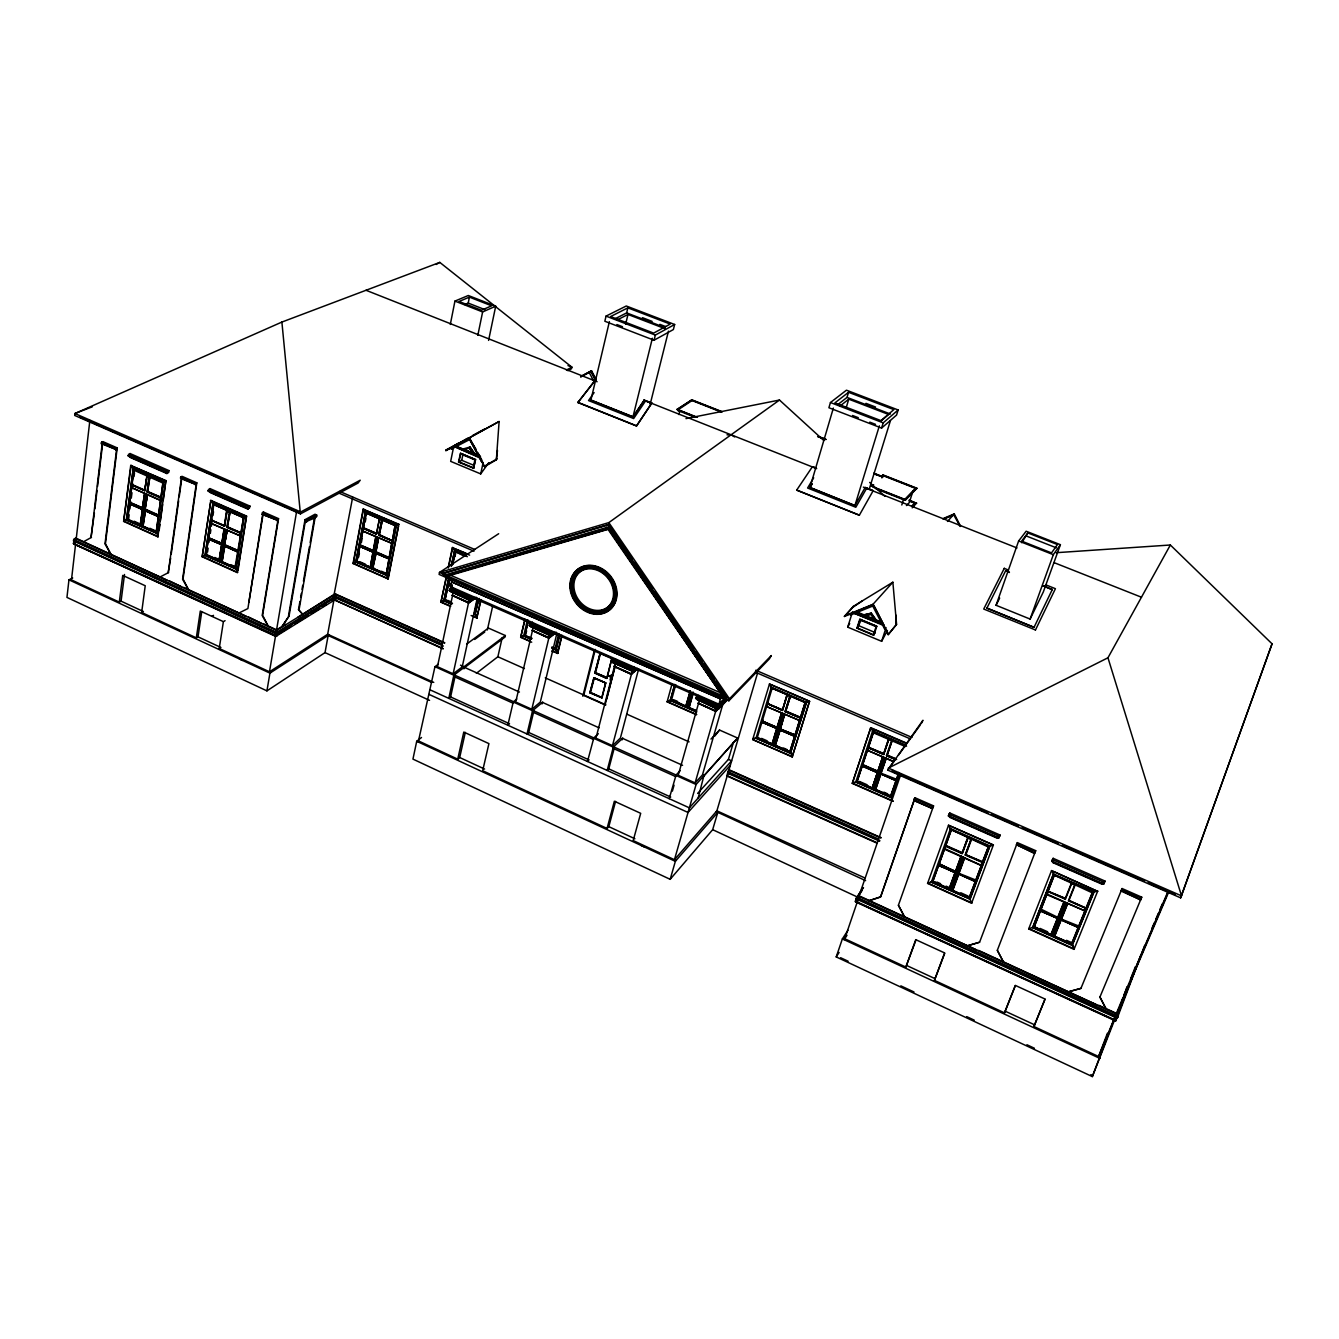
<?xml version="1.0" encoding="UTF-8"?>
<svg xmlns="http://www.w3.org/2000/svg" width="1339" height="1339" viewBox="0 0 1339 1339"><rect width="100%" height="100%" fill="white"/><g stroke="black" fill="none" stroke-linecap="round" stroke-linejoin="round"><path stroke-width="1.5" d="M1117.948 1016.284L1117.412 1014.259L858.45 895.975L856.625 897.097L1117.948 1016.284M858.332 898.151L857.228 902.118M475.931 449.067L469.32 438.422L484.534 466.692L496.367 459.796L497.489 450.54M496.367 459.796L499.112 421.5L445.803 450.59L470.006 438.037M998.71 838.047L1000.082 835.051L949.803 812.991L948.933 814.397L948.38 815.953L998.727 838.03L1000.082 835.051M796.688 490.107L859.353 515.197L796.688 490.107L812.388 466.742L815.685 467.897M812.087 483.764L809.928 487.597L854.901 505.556L865.195 487.48L873.246 490.677M1092.406 892.895L1054.278 875.187L1034.009 927.341L1054.278 875.187L1051.533 870.601L1097.595 891.356L1074.045 949.351L1028.687 928.931L1051.533 870.601M728.031 771.816L727.562 773.155L879.589 841.16M1048.102 891.439L1065.325 898.402L1047.968 891.171M1046.83 894.67L1085.109 910.989L1046.88 894.017M1040.386 911.089L1057.509 918.035L1050.847 934.689L1034.076 926.672L1028.687 928.931M1040.955 909.131L1057.977 917.433M946.121 844.608L932.764 881.598L931.358 882.116L970.156 899.105L989.939 845.88L950.506 828.506L931.358 882.116L970.156 899.105M866.684 488.233L855.805 507.263L807.601 488.015L813.677 477.789M72.708 577.979L68.959 579.837L66.95 597.412L266.93 690.874L325.026 652.612L328.155 635.506L431.811 682.539M610.668 676.915L611.722 676.463L611.002 677.3L608.492 675.877L610.869 676.714M89.864 420.429L76.273 538.328C74.482 539.885 74.649 543.985 75.57 544.32L71.469 579.921L119.305 602.115L121.079 601.178L143.39 611.521L141.649 612.475L145.231 585.746L122.719 575.402L119.305 602.115M102.417 441.803L91.035 537.558L94.4 512.904M94.885 508.82L97.061 490.492M97.546 486.425L102.4 445.686M116.56 449.686L101.379 443.745L101.262 442.707L102.885 441.619L117.213 447.896L105.446 543.701L111.07 554.647L104.994 543.919L116.56 449.686L104.024 444.18M130.101 453.553L129.9 455.126L128.008 455.712L130.101 453.553L169.015 470.625L166.856 473.537L168.798 472.198M157.55 533.257L157.868 536.822L123.64 521.407L130.72 465.487L165.902 480.601L163.191 500.602M126.268 519.967L133.281 468.332L163.827 481.789L156.864 533.307L126.268 519.967L156.864 533.307M126.736 519.766L133.281 468.332M129.163 514.846L128.661 518.779L127.272 519.582L134.101 469.504L131.172 465.286L123.64 521.407M129.515 503.598L129.615 502.728M141.365 525.725L156.295 532.035L158.303 536.604L124.092 521.206L127.757 519.197L129.766 503.497L142.62 509.238L140.562 524.955L142.62 509.238M129.916 502.259L142.788 508L129.465 502.46L131.791 487.664L160.563 500.435L131.674 487.681L131.975 485.203L144.913 490.928L146.888 475.881L149.181 476.902L147.206 491.949L148.964 477.002M131.691 484.919L134.101 469.504L133.415 469.989L162.337 482.743L163.827 481.789M129.916 508.954L130.419 505.037M131.289 498.192L131.992 492.719M134.034 476.617L134.519 472.868M121.079 601.178L124.494 574.498M727.562 773.155L727.261 775.666M142.336 508.217L144.696 493.405M133.08 484.132L131.724 484.751L144.662 490.476L147.072 475.228L146.386 475.713M143.022 506.175L143.976 498.878M144.662 490.476L146.587 478.994M144.88 509.657L147.575 494.677L144.88 509.657L157.835 516.251L144.763 510.527L142.704 526.26L141.616 525.775L145.683 494.242M145.499 510.527L142.972 526.461L145.499 510.527L156.579 515.465M147.123 494.878L145.215 509.489L158.153 515.264L157.985 516.503L145.047 510.728M147.541 491.764L149.968 476.5L147.541 491.764L160.981 497.321L147.993 491.547M160.111 500.652L160.546 497.522M157.868 536.822L165.902 480.601L162.17 482.676L163.023 482.258L156.06 533.374L163.023 482.258L132.762 468.884L134.101 469.504M159.123 530.612L159.944 524.603M160.479 520.603L162.655 504.602M181.635 476.55L168.229 572.707L170.656 558.162M171.225 554.078L178.656 500.886M179.225 496.802L181.501 480.433M196.147 484.601L180.598 478.508L180.514 477.471L182.071 476.349L196.816 482.81L183.025 579.017L188.715 590.081L182.589 579.251L196.147 484.601L185.1 479.764M1053.508 873.898L1032.637 927.676L1072.137 945.451L1094.147 891.807L1053.508 873.898L1032.637 927.676L1034.444 925.885M1054.278 875.187L1054.144 876.024L1053.391 874.752L1094.147 891.807M210.005 488.601L209.771 490.191L207.98 490.827L210.005 488.601L249.975 506.125L247.732 509.054L249.724 507.715M236.919 568.958L237.304 572.59L202.172 556.773L210.876 500.401L246.543 516.101L238.041 570.347M204.9 555.334L212.985 503.464L244.351 517.272L236.25 569.025L204.9 555.334L236.25 569.025M205.336 555.116L212.985 503.464M208.499 538.897L208.633 538.027L221.839 543.919L223.948 529.323L225.203 529.759L220.299 561.158L219.194 560.656L221.722 544.789L208.382 538.964L221.939 544.672L208.298 538.998M210.792 523.013L211.378 520.419L224.651 526.311L226.944 511.197L229.304 512.234L226.793 527.466L240.351 533.273L239.966 535.767M214.658 504.217L213.336 505.037L205.938 554.965L213.805 504.652L210.876 500.401L202.172 556.773M207.545 552.12L208.131 548.187M209.001 542.278L209.587 538.328M210.323 533.424L210.859 529.775M211.411 526.11L211.947 522.444L210.658 523.097L240.635 536.002L210.625 523.281M212.985 515.532L213.537 511.766M141.649 612.475L196.314 637.849L200.298 611.036L223.395 621.647L225.069 620.66M610.902 678.672L611.002 678.89M196.314 637.849L198.005 636.845L201.687 612.141M221.504 544.906L219.111 560.69L220.383 560.003L214.759 557.476M221.705 543.651L224.349 528.771L222.123 543.433L208.482 537.759L222.123 543.433M212.416 519.314L211.127 519.967L224.4 525.859L226.458 511.029M218.943 560.623L221.638 546.647M224.4 525.859L226.843 512.419M225.404 529.641L220.584 561.342L235.681 567.719L237.723 572.356L202.591 556.539L207.26 554.095M224.182 546.027L221.772 561.811L224.182 546.027L237.455 551.953M224.316 545.14L227.312 530.077L224.316 545.14L238.342 550.68L225.069 544.755M224.433 545.073L226.676 530.411L225.555 529.909M224.45 546.212L222.04 562.012L224.885 545.994L238.158 551.919L224.885 545.994M226.877 530.294L224.634 544.973L237.924 550.898L237.723 552.153M227.362 527.164L230.09 511.833L227.362 527.164L241.12 532.855L227.781 526.947M270.947 672.479L219.228 648.478L223.395 621.647M240.217 536.219L240.702 533.089M237.304 572.59L246.543 516.101L242.66 518.16L244.351 517.272M263.013 512.251L247.899 608.559L239.363 612.81M248.887 602.399L263.432 512.017L278.545 518.645L262.611 615.271L268.352 626.451M268.319 626.468L262.193 615.505L277.876 520.469L261.992 514.243L263.432 512.017M958.891 873.965L975.545 881.413L958.891 873.965L952.732 890.569L969.503 897.649L971.595 903.222L927.576 883.405L948.514 825.242L993.371 844.993L948.514 825.242L951.175 830.398L932.697 881.782L933.25 880.393M276.236 631.824L269.474 671.793L327.67 634.268L333.997 599.638L333.06 600.207C338.466 598.884 331.403 596.709 335.42 600.274M276.587 629.799L296.756 510.577M266.93 690.874L269.926 673.132L329.076 634.904M281.893 322.063L74.917 413.533L74.699 415.458L300.421 513.908L281.893 322.063L439.795 262.394L571.87 367.137L571.519 368.727L567.82 370.702M944.413 849.194L981.102 865.479M945.585 845.963L951.276 829.778L988.232 846.968L993.371 844.993L971.595 903.222M288.538 615.706L305.007 519.683L315.083 514.209C321.912 517.172 307.2 519.984 306.413 521.992L305.292 521.507L289.073 615.957L282.194 626.351L289.073 615.957M298.497 609.613L302.664 614.316L298.497 609.613L299.919 601.496M300.622 597.428L301.325 593.378M302.028 589.311L302.731 585.26M303.451 581.193L309.443 546.697M310.146 542.63L314.732 516.251M299.049 609.864L315.368 516.034L316.473 516.519M938.522 865.563L955.192 872.325L949.284 888.929L950.673 889.565L962.523 857.228L961.101 856.609M939.091 863.638L955.527 871.806L961.168 855.956L955.443 871.404L938.873 864.006L955.443 871.404M74.817 538.964L75.754 538.094L167.174 580.272M339.805 491.463L339.47 493.338L473.989 551.199M333.06 600.207L334.181 597.177M441.585 644.628L333.746 596.407C336.357 591.905 334.231 598.399 335.503 599.521M352.676 497.204L333.913 595.537L441.786 643.758M74.633 539.784C73.578 540.153 76.942 542.747 73.779 544.036A2.293 1.908 -8.2 0 0 74.448 544.27L275.767 636.443L335.57 599.387L336.005 597.06L334.616 597.378L334.214 600.173M353.044 563.518L363.12 509.238L398.871 524.285L387.908 578.866L353.044 563.518L356.442 561.711M398.486 526.294L388.26 578.649L353.412 563.301L363.488 509.021L365.798 511.481M355.823 562.129L365.447 511.983L396.578 525.407L386.837 575.402L355.823 562.129L365.447 511.983M359.706 546.345L372.811 552.07L359.706 546.345L359.923 545.14L373.397 550.647L375.707 538.496M362.568 530.964L392.243 543.5L362.568 530.964L364.241 527.298M363.371 528.386L376.359 534.211L379.439 518.846L376.544 534.094L363.371 528.386L356.86 561.761L366.217 513.138L363.488 509.021M363.12 528.118L366.217 513.138L365.045 512.552L395.825 525.825L386.168 575.485L394.972 526.093L398.871 524.285M358.668 557.108L359.388 553.308M361.413 542.462L362.166 538.412M365.262 521.842L365.949 518.193M375.723 536.688L373.062 551.183L360.057 545.391M370.635 565.192L372.811 553.76M377.196 537.324L371.355 567.97L376.979 537.424L376.092 536.47M371.572 567.87L376.862 537.491M378.686 535.215L381.665 520.503L378.686 535.215L392.109 540.856L378.87 535.115M388.913 558.012L375.64 552.304L378.452 538.06L377.23 537.642M375.723 553.342L389.264 558.882L376.092 553.124L372.811 568.606L373.916 567.937M378.652 537.96L375.958 552.137L389.13 557.894L388.896 559.099M379.238 534.931L382.385 520.118L379.238 534.931L392.478 540.688L394.972 526.093L396.578 525.407M388.745 558.848L375.472 553.158L372.56 568.422L376.092 553.124M375.64 552.304L378.334 538.127M391.892 543.718L392.478 540.688M450.306 324.456L454.942 301.091L468.299 295.501L495.698 306.196L488.584 340.407M1051.818 861.362L1053.157 858.316L1104.976 881.045L1103.687 884.108L1051.835 861.345L1053.157 858.316M464.767 304.556L468.215 303.083L469.403 297.124L491.631 305.811L481.454 310.263L459.059 301.476L469.403 297.124M469.905 439.426L451.343 449.101L451.661 447.544M477.822 335.336L482.626 311.937L495.698 306.196M473.705 468.265L458.507 462.089L460.482 453.268L475.546 459.528L473.537 468.365L475.546 459.528M458.992 461.855L460.616 453.938L474.876 459.863L473.219 467.78L458.992 461.855L461.737 460.298L462.959 454.373M932.329 808.505L933.551 805.877L915.073 797.776L914.303 798.965L913.834 800.387L932.329 808.505L913.834 800.387M443.711 575.854L443.996 574.548M450.373 606.383L440.933 602.232L446.439 575.988M448.13 567.903L452.364 547.718L466.123 553.275M440.933 602.232L446.791 575.753M448.481 567.669L452.716 547.484L454.992 549.944M451.176 604.09L443.828 600.86L448.85 576.958M451.377 565.008L454.674 550.48L465.972 555.35M443.828 600.86L448.766 578.548M451.293 566.514L454.674 550.48M449.67 577.879L444.899 600.508L445.92 599.604M452.398 564.891L455.444 551.635L452.716 547.484M444.933 600.324L449.569 579.486M452.733 564.455L455.444 551.635L464.65 556.355M454.975 556.673L455.745 553.007M421.517 737.488L416.714 741.27L412.948 759.113L670.169 879.321L712.666 829.678L717.804 812.338L716.214 811.601M473.906 597.847L470.859 599.972L449.201 590.482L452.549 587.218M418.253 741.99L434.957 666.688L438.087 664.378M452.515 595.654L437.435 666.722L453.151 673.802L462.189 666.989L477.203 598.366M453.268 592.123L452.599 595.336L468.633 602.366L474.676 598.148M477.906 452.733L481.856 460.08L481.521 461.654L469.671 439.627M470.24 437.853L453.737 446.389L450.674 461.369L480.718 473.906L483.161 462.39M484.534 466.692L469.453 437.786L445.937 449.954M951.276 829.778L950.506 828.506M453.151 673.802L468.566 602.701L476.132 597.395M468.633 602.366L469.32 599.152M469.788 597.06L468.499 597.445M468.7 602.968L452.08 595.319L468.7 602.968L476.567 597.462M460.532 665.165L464.65 667.023L453.821 675.207L448.799 698.355L450.607 696.949L455.293 675.375L453.837 676.48L513.222 703.276L513.59 701.72L454.172 674.923L453.837 676.48M473.705 597.612L470.307 600.123L450.373 591.386L470.156 600.759L470.725 599.705L449.703 590.499L451.143 589.528M470.859 599.972L471.11 598.801L449.452 589.311M477.387 600.056L474.441 613.496L478.056 599.805M479.211 598.433L475.044 614.601L478.542 598.633M463.964 668.831L464.298 667.291L519.448 692.045M471.127 615.522L476.784 618.015L480.785 599.822M476.784 618.015L481.136 599.587M419.174 741.254L457.737 759.163L463.779 732.065L488.919 743.614L482.676 770.728L607.069 828.456L608.81 826.648L615.572 801.392M487.346 630L492.719 605.914M457.737 759.163L459.695 757.523L465.319 732.4M1004.283 568.372L1008.066 569.895M1009.422 572.205L1005.673 570.699L1009.338 572.506M476.366 673.316L497.874 656.763L502.158 637.866M466.658 644.109L488.434 628.075L505.355 635.54L505.021 637.046L463.696 668.278M531.7 642.201L520.67 637.347L524.888 619.103M520.67 637.347L524.754 620.878M531.198 639.306L523.666 635.992L527.382 619.99M528.336 620.258L524.771 635.64L528.202 621.731M525.708 634.686L526.612 630.836M529.541 624.376L551.752 634.1L551.467 635.289L529.256 625.547L532.453 622.15M516.804 699.058L513.239 702.004L507.816 725.219L509.54 723.746L450.607 696.949M552.907 632.778L551.601 633.816L530.043 624.392L532.319 622.585M606.048 316.104L604.843 321.243L654.051 340.223L673.383 329.545L674.655 324.49L626.284 305.995L606.048 316.104L655.323 335.085L674.655 324.49M533.273 627.154L515.716 702.021L531.817 709.268L540.32 702.088L556.907 633.23M533.759 625.062L532.571 625.497M577.879 402.537L595.018 380.544L577.879 402.537L636.494 426.003L651.842 403.039L644.31 400.06L632.945 416.981L590.884 400.194L609.379 321.661M531.817 709.268L549.726 634.368M614.568 319.033L626.652 312.891L627.857 307.853L670.236 324.071L653.65 333.11L610.584 316.54L627.857 307.853M549.04 638.201L532.018 630.384L549.04 638.201L556.421 632.376M551.601 633.816L551.45 630.954M542.764 702.088L532.571 710.724L527.014 733.956L528.721 732.466L533.91 710.825M550.831 635.406L530.411 626.451L550.68 636.042L554.58 632.426M625.631 324.222L627.974 314.464L665.282 328.775M558.781 633.565L555.066 648.963L556.355 648.16M542.061 703.912L542.429 702.372L599.069 727.813M551.919 651.105L557.744 653.281L555.718 648.662L558.966 635.205M559.066 636.058L555.685 650.084L551.902 648.427M552.254 647.139L556.288 649.967L559.702 635.841M557.426 653.549L561.861 635.272M552.237 650.854L557.744 653.281L561.677 637.046M652.378 338.248L632.945 416.981L644.31 400.06M654.051 340.223L655.323 335.085M650.185 404.227L668.462 331.151M582.816 696.23L594.449 649.967M595.319 649.448L583.737 695.41L605.178 704.967M589.88 692.866L593.964 677.701L605.78 682.923L601.964 697.837L589.88 692.866L593.964 677.701M594.867 673.182L600.207 653.014L611.923 658.252L606.718 678.404L594.867 673.182L600.207 653.014M601.747 697.435L590.532 692.464L594.332 677.969L605.579 682.94L601.663 698.104M595.52 672.764L606.952 677.601L595.52 672.764L600.424 653.415M607.521 676.145L611.823 658.487M986.893 608.057L1034.043 627.322L986.876 608.157L1005.673 570.699M696.163 417.199L677.116 409.366L691.878 399.825L722.022 411.676M587.503 761.473L593.813 737.906L532.922 710.44L532.537 711.997L593.411 739.463M693.418 416.647L677.986 410.537L678.27 409.449M611.354 675.09L610.048 679.961L610.986 680.379L612.308 675.509L611.354 675.09L612.308 675.509M678.923 414.554L679.927 410.688L677.986 410.537M615.304 663.09L595.955 738.191L612.459 745.639L620.392 738.057L638.653 668.914M605.027 705.101L615.354 665.098M606.734 698.941L615.019 666.839M1004.3 568.272L983.73 609.044L1035.465 629.966M677.032 409.634L691.878 399.825M678.203 409.717L692.33 400.361M873.262 732.5L873.865 731.379L870.768 727.68L852.29 783.415L892.979 801.341M612.459 745.639L632.51 670.203M631.439 674.354L613.982 666.337L631.439 674.354L636.929 669.416M613.429 659.257L612.174 660.345L634.284 670.019L634.117 667.107M622.819 738.04L613.312 747.145L607.186 770.444L608.776 768.871L614.501 747.179M633.447 671.592L612.475 662.403L633.447 671.592L636.243 669.082M862.132 766.209L877.53 772.67M862.534 764.987L877.982 771.13L882.819 756.652L877.748 771.448L862.684 764.452M868.341 747.43L873.396 731.981L870.768 727.68L852.29 783.415M1043.031 585.645L1052.287 589.679L1042.981 585.846M622.099 739.881L622.501 738.341L682.572 765.305M607.069 828.456L614.35 801.224L640.695 813.325L633.196 840.574L676.095 860.475M696.431 714.775L667.123 701.854L671.977 684.162M674.739 684.43L670.32 700.531L696.38 711.997M691.242 693.334L687.426 707.009L671.709 699.678L670.32 700.531L674.789 684.631M675.726 684.714L671.475 700.18L667.123 701.854M690.388 690.723L685.819 706.289L690.305 690.807M687.292 706.741L691.041 693.301M687.593 706.992L691.426 693.468M693.133 692.045L689.033 707.712L693.1 693.887M905.331 746.559L872.995 732.6L872.66 730.776L905.214 744.819M669.199 798.663L676.078 774.996L613.63 746.844L613.212 748.401L675.643 776.57M726.073 699.996L719.127 707.159L696.431 697.234L698.774 695.393M672.379 791.115L674.053 785.173M698.841 700.113L699.661 699.309L678.22 775.281L695.108 782.913L716.767 707.528L715.863 710.808L698.556 703.209M717.553 704.816L716.449 705.988M715.98 711.427L698.071 703.209L715.98 711.427L727.177 699.678M449.452 577.912L450.523 579.887A1.707 1.372 55.2 0 1 451.511 581.896L450.523 588.055L718.608 705.352L720.466 698.874L451.661 581.98M710.976 739.061L719.512 730.04L737.638 738.04L696.079 784.487L674.438 859.705L716.884 810.831L757.489 673.316M718.976 708.649L719.328 707.461L695.945 697.234L695.611 698.422L718.976 708.649L727.378 699.979M670.169 879.321L675.358 861.345L717.804 812.338L865.613 880.644M723.027 703.578L702.456 774.913L695.108 782.913M703.745 776.118L737.638 738.04M698.155 798.044L704.18 774.578M727.027 700.046L715.779 711.126M719.512 730.04L714.808 736.065M728.885 700.799L729.454 698.824L771.297 655.558L769.456 658.788L728.885 700.799L439.092 574.398L439.493 572.439L498.677 533.725M830.448 402.537L828.908 407.742L881.581 428.078L896.561 415.073L898.151 409.968L846.449 390.185L830.448 402.537L883.188 422.856L898.151 409.968M697.619 793.441L728.416 759.38L733.471 742.208M1035.7 850.667L1034.511 853.361L1016.368 844.742L1017.372 842.633L1035.7 850.667L997.321 950.305L1003.564 962.289L997.321 950.305M833.36 408.077L809.928 487.597L812.003 484.099M825.192 439.276L817.627 436.631M837.913 404.529L847.018 397.398L848.541 392.294L893.849 409.617L880.978 420.63L834.883 402.888L848.541 392.294M846.399 407.073L848.759 399.173L888.644 414.471L880.711 421.266M809.626 701.318L769.473 684.011L771.883 688.966L771.381 687.091L806.697 702.306L804.923 703.226L789.742 752.2L804.973 703.042L809.626 701.318L792.169 756.937L752.685 739.546L769.473 684.011L807.718 700.498M771.381 687.091L756.016 738.241L790.395 753.372L806.697 702.306M761.791 722.156L776.888 728.349L761.791 722.156L762.945 720.064M766.477 706.507L799.986 720.667L766.477 706.507L768.184 702.573M805.542 702.69L772.134 688.279L757.204 737.889L790.311 751.849L792.42 756.635L752.685 739.546M786.981 695.644L782.579 710.373L767.649 703.879L766.778 706.473M772.168 743.865L776.637 728.634M762.159 720.934L777.005 727.412L781.658 712.699L777.072 727.78L762.293 721.202M767.414 703.427L782.344 709.904L787.633 694.188M772.084 744.166L776.888 728.349M767.649 703.879L782.461 710.507L786.696 695.343M781.541 713.269L782.813 713.804L773.406 744.618M773.49 744.852L783.064 713.704M773.808 744.785L783.215 713.988L784.47 714.541L779.984 729.052L795.5 735.094L779.984 729.052M785.106 711.662L789.776 696.648L785.106 711.662L800.237 718.039L785.223 711.511M780.202 729.788L775.197 745.605L780.202 729.788L795.132 736.316L779.951 730.09M784.721 714.44L780.319 728.868L795.249 735.396M785.675 711.344L790.462 696.196L785.675 711.344L800.94 717.57L785.926 711.059M780.57 728.567L784.386 714.624M879.372 425.835L854.901 505.556L809.944 487.396M881.581 428.078L883.188 422.856M869.312 488.919L890.452 420.597M799.483 720.482L800.237 718.039M872.459 484.969L871.12 486.04M873.681 484.768L872.158 486.392M792.169 756.937L809.375 701.603M873.815 473.47L881.497 476.483L882.97 474.91L916.897 488.233L905.482 499.932L872.944 487.078M874.501 474.106L882.15 476.801M881.497 476.483L882.97 474.91M882.066 477.086L883.539 475.496M872.794 604.943L844.407 616.476L853.294 606.4L892.862 582.214L896.578 624.342L888.159 634.686L873.262 604.425L850.616 613.948M1034.511 853.328L1018.376 845.445M886.067 627.623L884.711 629.213L872.743 606.048L850.583 615.019L851.102 613.429M887.439 630.451L881.631 641.314L847.704 627.154L852.508 611.873M856.843 628.276L859.789 619.237L876.811 626.301L873.815 635.356L856.96 628.142M857.429 628.041L859.989 619.974L876.108 626.669L873.497 634.736L857.429 628.041L861.345 619.505M901.8 504.987L903.658 499.112L904.628 500.15L915.792 488.183M904.98 499.045L904.628 500.15L875.756 488.735M905.482 499.932L916.897 488.233M912.964 491.078L909.265 502.661L906.419 505.556M909.131 500.1L916.562 503.33L909.432 500.518M884.711 629.213L884.778 628.142M881.631 641.314L885.447 629.581M888.159 634.686L896.578 624.342M872.66 730.776L855.755 782.127L891.188 797.726L899.674 773.959M888.226 740.5L883.857 753.572L868.241 747.195L856.993 781.792L873.865 731.379M336.005 597.06L276.269 633.447L275.817 636.51M868.241 747.195L883.64 753.874L888.46 739.279M877.564 772.369L872.124 788.253L877.346 772.67L862.266 765.674M883.757 754.493L868.375 747.815L883.757 754.493L888.761 739.563M873.681 788.721L884.041 757.807L882.669 757.338L877.832 771.816L862.584 765.038M873.815 788.989L884.309 757.707M895.088 759.414L886.485 755.681L891.506 740.752M887.071 755.363L892.31 740.132L887.071 755.363L896.645 759.514M880.978 773.858L896.36 780.57L880.978 773.858L875.522 789.742L880.61 773.892L895.925 780.704M881.38 772.62L886.251 758.142L880.828 773.122L896.779 779.348M1056.12 552.706L1170.353 545.006L1272.05 643.808L1180.663 897.866L887.673 770.059L922.956 720.265L921.249 723.646M892.125 771.314L892.577 769.992M898.703 772.486L890.519 796.538L898.62 773.909M1114.734 1019.615L1092.339 1076.606L836.222 956.916L842.382 938.873L847.955 930.32M862.868 887.757L856.006 898.837L1117.178 1018.276L1117.847 1016.719M899.155 774.31L891.188 797.726L891.054 796.153L891.657 797.508L855.839 781.758L857.127 781.24L872.074 788.219M858.282 899.021L844.742 938.739L905.85 967.093L915.943 940.078M900.996 773.808L858.299 898.101M915.073 797.776L880.727 896.728L868.911 900.762L880.476 897.097L914.838 798.111M1103.687 884.125L1104.976 881.045M996.065 605.278L1018.628 540.973L1026.143 531.232L1060.404 544.688L1043.332 591.922L1030.109 619.07L996.065 605.278L999.664 598.098M1021.724 542.73L1027.9 532.939L1057.459 544.555L1051.517 552.907L1021.624 541.107L1027.9 532.939M898.402 905.248L904.645 917.081L898.402 905.248L933.551 805.877M948.397 815.936L949.803 812.991M1030.109 619.07L1053.324 554.681L1060.404 544.688M905.85 967.093L915.742 939.66L944.598 952.916L934.438 980.366L1004.501 1012.87L1015.38 985.604M1180.663 897.866L1272.05 643.808M927.576 883.405L932.798 881.146L949.016 888.912L955.192 872.325M945.468 845.696L962.138 853.094L967.645 837.879M962.138 853.094L967.327 839.101M950.857 889.732L962.808 857.144M965.235 855.085L971.043 839.335L965.235 855.085L982.106 862.333L981.152 864.91M976.014 880.125L958.774 873.262L964.365 858.065L962.959 857.429L951.108 889.766L952.581 890.284L958.523 874.049L975.11 881.598M959.142 873.061L964.666 857.964M983.244 861.077L982.608 862.182L965.854 854.734L971.763 838.8L967.812 837.528M934.438 980.366L944.731 953.301M982.608 862.182L969.269 898.017L932.798 881.146M982.29 862.249L988.617 846.231L968.984 898.101L969.704 899.373L989.939 845.88M762.226 721.152L777.005 727.412M767.481 703.644L782.344 709.904M1140.694 955.51L1115.404 1020.937A2.661 1.573 81.1 0 1 1114.902 1020.619L1116.525 1019.699A1.674 1.339 27.3 0 1 1115.521 1017.757A1.674 1.339 27.3 0 1 1117.58 1017.205L1118.249 1015.665A1.724 1.389 27.3 0 0 1117.563 1013.857L1098.733 1005.271M1122.417 1000.685L1124.626 994.86M1130.501 979.294L1132.71 973.453M1117.396 1014.259L1126.986 986.793M1133.162 972.499L1135.321 966.775M1144.728 945.301L1117.178 1018.276L1115.454 1017.975L1116.123 1020.753L855.169 901.298L862.031 890.586M979.579 942.221L967.478 945.786L979.579 942.221L1017.372 842.633M1004.501 1012.87L1015.313 985.404L1045.023 999.045L1033.926 1026.528L1098.583 1056.521L1107.437 1033.189M1092.339 1076.606L1114.132 1019.029M1122.467 998.743L1098.583 1056.521M1065.392 899.289L1048.219 891.674L1047.215 894.234M1140.594 899.925L1121.346 890.318L1122.099 888.544L1141.732 897.163L1140.61 899.892L1121.044 891.071M1057.827 917.148L1064.036 901.632M1065.141 898.787L1071.535 882.786L1075.368 884.493L1068.957 900.478L1086.247 908.143L1071.702 944.062L1034.076 926.672M1057.927 917.55L1064.003 902.319L1065.459 902.955L1052.538 935.358L1051.098 934.722L1057.626 918.336L1040.57 910.704M1065.308 899.473L1071.602 883.673L1074.665 885.029L1068.355 900.829L1085.711 908.294L1084.674 910.871M1065.76 902.871L1052.739 935.543L1065.911 903.156L1067.367 903.808L1061.275 919.056L1078.983 926.119M1053.04 935.459L1054.429 936.212L1060.973 919.826L1078.129 927.509M1074.045 949.351L1071.886 943.66L1054.63 936.396L1061.308 919.726L1078.464 927.408L1060.973 919.826M1061.643 918.839L1067.668 903.708M1096.674 1004.786L978.608 950.405M1099.922 997.036L1106.181 1009.137L1099.922 997.036L1141.732 897.163M1033.926 1026.528L1045.023 999.212M1092.038 893.866L1086.247 908.143M1126.4 989.303L1121.915 1002.543L1126.4 989.303L1167.625 892.31M1080.924 988.383L1068.304 991.831L1080.924 988.383L1122.099 888.544M756.267 737.605L752.953 739.245L757.389 737.371L756.016 738.241L790.897 753.188M1151.841 928.546L1154.285 922.839M1155.892 919.023L1158.319 913.315M1159.942 909.499L1162.369 903.792M1123.772 995.48L1125.078 992.383M1130.986 979.462L1168.06 892.293M1116.86 1013.539L1168.529 892.393M865.195 487.48L873.128 490.777L859.353 515.197M1101.88 884.142L1102.817 882.987L1101.88 884.142L1053.174 862.751L1052.521 859.973M1103.269 882.987L1102.399 883.941M812.522 466.642L815.568 467.997M1097.595 891.356L1053.391 871.421M1054.63 936.396L1055.182 935.208M1068.957 900.478L1085.929 908.227M1034.043 627.322L1052.37 589.378M1035.432 630.066L1055.417 588.691L1045.96 584.909M1052.889 862.199L1053.358 861.262L1053.174 862.751M976.65 949.97L858.684 895.64C855.922 896.661 857.295 900.461 856.441 901.75L1115.086 1020.134M895.758 614.936L896.025 625.38M847.704 627.154L849.679 623.556M862.065 601.027L852.709 607.437L844.407 616.476M852.709 607.437L853.294 606.4M1107.956 657.784L1181.534 895.858L888.343 768.067L1107.956 657.784L1170.353 545.006M999.48 836.691L997.086 838.13L949.836 817.376L949.217 814.631M982.039 864.291L981.42 865.412L944.531 848.558M952.732 890.569L953.368 889.447M949.05 888.912L949.702 887.79L946.054 886.15M955.209 872.71L938.706 865.195M965.854 854.734L982.826 861.814M938.639 864.927L954.975 872.693M945.619 846.382L962.289 853.78L968.08 838.03L970.942 839.52M949.585 814.798L949.117 816.572L997.923 837.996M949.485 816.807L949.719 815.602M949.836 817.376L950.037 815.92M836.222 956.916L839.118 952.447M844.122 939.677L847.001 935.258M249.975 506.125L248.083 508.502L208.181 490.961M863.488 887.573L856.006 898.837L857.496 899.975L855.437 901.867A2.477 1.69 -34.5 0 0 856.157 902.168L856.441 901.75M881.062 837.645L729.019 769.741L728.282 770.879L727.998 771.682L878.183 838.817M636.494 426.003L651.842 403.039M645.666 400.746L633.648 418.555L588.541 400.562L594.114 392.578M169.015 470.625L166.706 473.102M278.545 518.645L277.106 520.871M480.718 473.906L488.768 462.691M887.673 770.059L896.059 758.46M898.469 755.146L920.044 725.303M366.217 513.138L395.675 525.842M872.392 788.152L877.614 772.57L862.299 765.891M450.958 447.912L467.646 438.221M445.803 450.59L458.674 442.975M886.485 755.681L895.205 759.263M885.682 758.644L884.393 758.075L873.781 788.972M196.816 482.81L195.36 484.986M180.698 477.102L195.578 483.396M867.555 750.275L893.783 761.456M117.213 447.896L115.723 450.038M333.746 596.407L334.717 594.014L444.464 643.038M448.13 585.176L451.829 586.231M448.381 583.971L452.08 585.026M455.444 551.635L454.306 551.065L467.344 556.689M794.663 736.433L779.8 729.822L775.063 745.338M873.497 634.736L875.338 632.627L859.303 625.932M876.811 626.301L859.789 619.237M771.917 744.166L772.687 743.279M865.094 615.639L870.819 614.383L874.702 619.271L871.036 614.132L865.094 615.639L863.94 614.802M874.467 619.539L876.091 619.857M776.821 728.634L762.042 722.056M863.705 615.07L871.354 613.178L876.978 621.095L866.166 616.61M730.324 765.289L688.028 812.472L429.083 694.422M844.608 615.823L872.995 604.291L892.862 582.214M947.46 521.457L954.272 513.875L960.532 526.194M953.719 514.862L960.18 526.461M850.583 615.019L852.006 613.48M680.262 770.578L675.777 775.331L696.079 784.487M988.617 846.231L950.339 829.326M523.666 635.992L531.533 639.071M531.6 638.452L524.62 635.372L531.934 638.218M875.472 789.709L891.054 796.153L857.127 781.24L852.525 783.097L893.197 801.023M718.608 705.352L725.822 697.92M716.298 681.534L726.474 697.519L608.257 524.855L442.221 573.628L608.776 524.486L632.393 559.016M912.194 507.832L916.646 503.062M715.863 710.808L724.75 701.653M725.152 697.786L718.909 704.197L450.808 586.75M719.127 707.159L718.692 705L725.152 698.339M911.909 506.125L915.156 502.778M451.511 581.896L720.466 698.874M442.791 573.259L445.971 574.632L608.291 526.997L723.462 695.56L710.976 676.245M608.659 529.173L721.587 694.104L608.994 528.938M606.768 527.516L720.733 693.301L608.191 528.219L606.082 527.717M904.896 499.313L915.709 488.45L883.455 475.78M696.966 699.293L696.096 698.422L697.251 697.268M306.581 521.942L306.815 520.603L305.007 519.683M881.815 477.889L883.204 476.584M598.332 733.705L593.495 738.207L613.312 747.145M632.041 670.303L632.359 669.835M637.013 668.479L631.338 673.735L614.484 666.337M631.255 674.053L637.464 668.462M631.673 668.881L632.912 667.776M605.78 682.923L593.646 677.969M606.718 678.404L595.169 672.914M615.354 660.278L616.241 659.524M614.467 658.821L611.371 661.516L634.15 671.492L634.468 670.32L611.672 660.328M612.777 662.403L611.873 661.533L613.111 660.445M449.954 589.327L452.046 588.34L470.692 596.491L470.977 598.533L449.954 589.327L451.377 588.357M211.093 520.151L224.835 525.641M612.174 660.345L613.58 659.457M550.68 636.042L555.2 632.477M548.873 637.916L555.97 632.326M548.957 634.452L549.894 633.715M839.988 406.068L848.759 399.173M552.019 634.234L550.747 635.238L529.759 625.564L531.098 624.543M129.264 503.866L142.185 509.456M999.095 836.524L998.04 836.992M530.043 624.392L531.382 623.355M529.256 625.547L532.169 623.338M533.156 624.325L534.11 623.589M757.389 737.371L790.311 751.849L790.395 753.372L806.061 702.841L771.147 687.761M464.03 666.738L505.355 635.54M474.709 639.439L484.751 632.041M607.856 528.738L448.649 575.184L445.971 574.632M608.659 528.888L606.6 527.348M609.044 528.47L609.513 529.139M608.492 529.307L609.329 528.687L448.649 575.184M608.827 522.612L729.454 698.824L439.493 572.439L608.827 522.612L779.482 400.043L823.803 440.531M470.156 600.759L474.977 597.395M470.977 598.533L472.382 597.545M449.201 590.482L452.297 588.39M453.017 589.26L454.021 588.574M448.716 583.553L452.297 585.511M448.498 584.055L451.879 585.528M452.046 586.716L448.465 584.758M356.877 561.593L370.267 567.1L373.012 551.969L359.789 546.295M688.949 707.662L696.548 710.607M387.908 578.866L387.423 575.352M275.566 635.858L274.696 635.59L276.085 630.167L285.558 624.275M277.307 634.786L291.249 626.133M294.731 623.974L308.673 615.337M312.154 613.178L319.117 608.843M322.599 606.684L326.097 604.525M336.106 596.474L276.587 633.832L73.427 540.923L75.319 542.211L73.16 543.333L277.039 635.891L276.219 633.883L277.608 633.213L277.29 630.184L263.197 623.689M671.709 699.678L696.096 710.808M335.235 594.248C335.068 598.65 335.788 593.378 336.273 595.604L276.838 632.326L73.595 539.433L75.319 538.295L276.755 630.284L335.587 594.031L336.29 595.219M389.498 557.677L376.326 551.919M260.971 623.087L248.518 616.978M219.228 648.478L220.902 647.473L198.005 636.845M373.397 550.647L360.291 544.923M246.292 616.375L183.728 587.403M484.668 466.072L497.02 458.859M211.83 616.342L213.52 615.354M436.179 264.469L439.795 262.394M472.918 452.967L469.42 448.113L472.918 452.967L474.491 453.302M463.729 448.833L464.968 449.352M464.399 449.937L475.328 454.473L469.972 446.992L474.14 453.486M460.482 453.268L475.378 459.628M91.487 537.341L83.654 541.692M451.343 449.101L453.419 447.962M455.243 447.008L479.898 457.921M472.684 435.46L484.685 428.982M469.453 437.786L499.112 421.5M580.975 376.594L591.537 370.786L596.29 379.807M596.123 380.309L591.403 371.355L589.227 372.56L593.947 381.515M306.681 520.402L316.757 514.929M181.535 586.8L169.4 580.858M300.421 513.908L358.065 483.044L360.224 480.199L300.739 511.967L74.917 413.533L92.374 406.771M566.414 370.049L571.87 367.137L567.987 365.597M457.988 443.895L466.976 439.125M205.955 554.781L219.546 560.455M160.479 576.774L168.664 572.489M261.992 514.243L275.985 519.632M580.657 376.426L591.537 370.786M580.674 376.945L591.403 371.355M450.724 606.149L441.284 601.998L444.381 600.391M247.631 508.636L249.422 507.581M616.861 320.121L627.974 314.464M530.177 641.147L520.988 637.096L524.135 635.489M353.412 563.301L357.228 561.359L386.285 574.146L391.54 543.734M670.655 699.946L667.408 701.586L696.715 714.49M441.284 601.998L445.234 600.073L451.946 603.019M209.47 491.865L210.541 491.346L210.725 492.3L208.466 491.078L210.072 490.308M157.818 515.448L158.588 515.063L145.65 509.289M74.448 544.27L276.219 636.159M159.977 497.823L146.972 492.049M74.75 538.897L73.494 540.337L276.688 633.23L276.755 630.284M555.718 648.662L551.685 647.289M520.988 637.096L524.62 635.372M145.834 494.509L146.939 494.995M130.82 501.84L129.481 502.794L142.486 508.469L144.394 493.873L145.499 494.359L141.398 525.558L140.177 525.122L142.369 509.339L129.381 503.648M168.496 472.081L167.09 472.935L128.226 455.863M127.289 519.398L139.942 525.089M128.511 455.98L130.854 457.218M129.532 456.766L130.385 455.996L129.147 456.532L167.408 473.27M943.275 518.528L954.272 513.875M943.141 519.08L952.263 515.23M944.598 518.712L951.895 515.632M101.379 443.745L102.233 443.393M723.88 697.569L722.006 698.322A1.774 1.49 44.9 0 0 720.181 699.176M473.353 616.124L477.136 617.781L474.491 613.329L475.044 614.601M445.234 600.073L452.498 603.655M392.126 540.705L379.607 534.713M235.681 567.719L234.894 567.987L243.497 517.741L212.499 504.033L243.514 517.708L235.48 569.108L235.681 567.719L206.39 554.547M462.574 449.168L469.972 446.992M464.616 449.536L469.771 447.929M607.354 528.821L609.379 528.219M450.088 575.402L610.015 528.771L612.358 532.202M1097.762 890.954L1092.256 892.611L1071.401 944.162L1072.137 945.451L1093.578 892.477L1092.172 892.795M156.295 532.035L127.757 519.197M862.55 615.103L871.354 613.178M685.986 418.605L779.482 400.043M727.01 434.824L731.111 434.79L734.659 436.949M633.33 671.425L611.873 661.533M718.072 708.549L696.096 698.422M642.469 317.694L652.126 321.393M659.859 324.356L665.65 326.582M865.965 403.357L875.539 407.023M626.652 312.891L665.132 327.653M847.018 397.398L890.368 414.019M616.861 324.54L622.468 326.716M852.525 415.475L858.282 417.701M869.781 422.136L875.539 424.363M818.263 436.33L825.929 439.326M818.179 436.598L825.862 439.594M468.215 303.083L484.852 309.61M454.942 301.091L482.626 311.937M691.811 400.093L721.955 411.943M882.886 475.178L916.813 488.517M692.263 400.629L720.8 411.86M873.898 473.203L881.581 476.215M1026.762 536.169L1056.304 547.802M1018.628 540.973L1053.324 554.681M677.116 409.366L697.502 417.35M873.028 486.793L905.566 499.665M909.131 501.037L914.704 503.23M912.445 505.372L913.851 505.924M366.032 290.278L597.127 381.749M643.724 400.194L816.69 468.65M863.354 487.128L1017.004 547.952M1053.944 562.581L1141.464 597.227M590.867 399.976L632.945 416.764M577.862 402.319L636.477 425.785M479.529 455.377L456.381 446.456L480.517 456.465M856.408 611.689L881.782 622.217M855.939 612.208L881.413 622.769M457.051 447.762L478.776 456.783M881.045 623.723L853.73 613.095L882.501 625.045M461.737 460.298L474.173 465.47M341.596 492.233L474.927 549.542M755.748 670.236L911.976 737.404M755.179 672.145L910.42 738.927M870.768 727.68L906.52 743.078M363.12 509.238L398.503 524.503M452.364 547.718L469.621 555.149M870.534 727.964L906.285 743.379M872.459 731.479L906.57 746.191M379.071 519.047L382.017 520.319M786.863 695.041L790.211 696.481M888.627 738.944L892.075 740.434M363.505 527.733L376.661 533.441L363.12 527.934M887.288 755.045L895.891 758.778M867.22 750.292L893.682 761.791M450.456 575.151L721.035 692.999M720.733 693.301L721.888 693.803M721.587 694.104L723.897 695.108M723.462 695.56L726.926 697.067M454.842 580.072L460.566 582.565M494.928 597.545L500.652 600.039M504.468 601.713L512.101 605.044M525.474 610.869L531.198 613.362M580.825 635.004L586.549 637.498M594.198 640.829L598.014 642.486M620.911 652.478L626.635 654.972M634.284 658.303L638.1 659.96M651.457 665.784L657.181 668.295M666.722 672.446L672.446 674.94M706.808 689.936L712.532 692.43M83.688 418.655L146.47 446.038M150.286 447.695L211.16 474.257M214.976 475.914L241.606 487.53M245.405 489.187L296.789 511.582M893.866 771.95L911.089 779.465M914.922 781.139L987.646 812.857M991.463 814.514L997.204 817.024M1001.036 818.698L1018.259 826.196M1027.833 830.381L1022.092 827.87L1058.346 843.804L1031.666 832.038M1129.262 874.601L1062.279 845.394L1144.326 881.296M1133.095 876.275L1144.577 881.28M1148.41 882.953L1165.633 890.468M1169.466 892.142L1175.207 894.636M79.771 417.065L262.946 496.936M266.762 498.61L299.2 512.753M445.167 576.557L726.541 699.192M894.034 772.151L901.683 775.482M905.499 777.156L987.663 812.974M991.479 814.648L1018.226 826.314M1148.142 882.97L1174.889 894.636M448.23 584.959L451.695 586.365M532.135 623.371L551.266 631.74M614.283 659.307L633.899 667.893M698.556 696.18L718.692 705M532.52 630.384L548.957 637.598M101.58 442.155L115.924 448.448M262.243 512.636L277.374 519.281M914.403 798.747L932.915 806.865M1016.803 843.67L1035.147 851.704M1121.63 889.648L1141.28 898.268M128.427 454.272L167.375 471.361M208.415 489.371L248.401 506.912M948.983 814.296L999.329 836.39M1052.471 859.688L1104.357 882.468M1104.307 882.702L1102.817 884.041L1052.521 861.965L1052.906 860.14M248.267 508.77L209.085 491.631L210.541 491.346M130.285 457.469L166.856 473.537M210.19 492.551L247.732 509.054M359.823 561.744L365.413 564.204M381.397 571.234L387.004 573.695M447.611 600.341L450.958 601.814M674.086 699.929L677.685 701.502M761.606 738.408L767.147 740.835M783.399 747.982L787.114 749.622M859.504 781.457L867.103 784.788M883.84 792.152L887.673 793.843M373.179 568.389L386.285 574.146L388.26 578.649M356.157 561.911L386.837 575.402M444.13 600.608L451.544 603.872M552.471 648.277L556.288 649.967M670.504 700.213L696.849 711.812M130.72 465.487L165.467 480.801M210.441 500.602L246.125 516.318M146.637 475.429L149.516 476.701M226.693 510.745L229.672 512.05M132.176 484.551L145.114 490.275M945.685 845.344L962.339 852.725M590.181 692.598L601.964 697.837M497.874 656.763L524.403 668.579M545.274 677.869L605.898 704.85M626.702 714.105L689.1 741.873M728.416 759.38L731.646 760.82L689.351 807.835L430.053 689.836M444.799 642.804L335.051 593.796L297.743 617.363M728.767 770.025L880.844 837.946M1040.252 910.805L1057.325 918.42M727.73 772.57L879.79 840.557M333.645 596.993L443.36 646.067M334.147 598.751L335.57 599.387M442.874 648.411L333.227 599.336L443.159 648.946M726.859 775.532L877.129 842.75M726.96 776.001L876.878 843.118M134.151 521.239L139.624 523.7M149.817 528.286L155.341 530.763M230.86 564.707L234.643 566.414M936.898 882.05L940.564 883.69M960.733 892.745L968.097 896.059M1040.102 928.429L1047.634 931.81M1066.547 940.313L1072.238 942.874M220.65 561.309L221.889 561.744M1032.62 927.191L1072.539 945.15M927.793 883.037L971.813 902.854M1028.888 928.546L1074.229 948.949L1073.225 945.903M434.957 666.688L453.821 675.207M513.239 702.004L532.571 710.724M327.67 634.268L433.752 682.388M716.884 810.831L864.726 877.899M528.721 732.466L589.127 759.933M608.776 768.871L670.722 797.04M325.026 652.612L429.568 700.364M856.224 898.218L1117.446 1017.657M856.157 902.168L1114.902 1020.619M712.666 829.678L857.78 897.197M459.695 757.523L484.601 769.055M608.81 826.648L634.887 838.75M906.754 965.536L935.308 978.776M1005.288 1011.23L1034.679 1024.854M68.959 579.837L269.926 673.132M416.714 741.27L675.358 861.345M842.382 938.873L1100.055 1058.479M640.645 845.21L644.327 846.934M239.363 658.939L242.61 660.462M840.607 957.72L848.139 961.235M900.829 985.855L914.001 991.998M966.691 1016.619L974.206 1020.134M1026.896 1044.738L1034.428 1048.253M1090.883 1074.631L1092.741 1075.502M450.674 591.403L449.703 590.499M530.696 626.451L529.759 625.564M74.833 543.935L74.298 542.78M869.647 482.408L884.945 496.367M871.12 613.429L875.873 620.108M634.77 562.464L652.495 588.34M654.855 591.805L693.836 648.746M696.196 652.193L702.105 660.83M704.481 664.278L713.921 678.086M614.718 535.633L641.716 575.084M644.059 578.498L679.291 629.949M681.635 633.38L708.632 672.814M590.867 371.656L595.587 380.611M874.183 606.216L884.309 625.815M872.995 604.291L888.376 634.05M791.349 753.037L792.42 756.635M556.823 649.867L557.744 653.281M476.249 614.417L477.136 617.781M644.176 400.378L651.708 403.357M574.23 572.975A25.826 21.642 52 0 1 612.492 578.733A25.826 21.642 52 0 1 600.123 613.764M594.131 613.63A25.826 21.642 52 0 1 582.482 608.592M577.611 604.056A25.826 21.642 52 0 1 571.368 592.424M570.983 590.85A25.826 21.642 52 0 1 573.192 574.582M613.898 597.763A22.495 18.846 52 0 1 582.197 603.956A22.495 18.846 52 0 1 583.553 569.56M585.093 568.941A22.495 18.846 52 0 1 588.39 568.188M335.135 596.575L335.152 596.474M696.682 699.293L718.005 709.369L696.682 699.293M569.895 586.231A25.826 21.642 52 0 0 605.195 612.676A25.826 21.642 52 0 0 604.542 571.033A25.826 21.642 52 0 0 569.895 586.231M570.531 586.348A25.106 21.039 52 0 0 604.86 612.04A25.106 21.039 52 0 0 604.207 571.569A25.106 21.039 52 0 0 570.531 586.348M570.715 586.214A25.106 21.039 52 0 0 605.027 611.906A25.106 21.039 52 0 0 604.374 571.452A25.106 21.039 52 0 0 570.715 586.214M572.305 586.499A23.332 19.533 52 0 0 604.19 610.35A23.332 19.533 52 0 0 603.571 572.757A23.332 19.533 52 0 0 572.305 586.499M572.138 586.633A23.332 19.549 52 0 0 604.023 610.484A23.332 19.549 52 0 0 603.404 572.891A23.332 19.549 52 0 0 572.138 586.633M572.858 586.75A22.512 18.863 52 0 0 603.638 609.781A22.512 18.863 52 0 0 603.035 573.477A22.512 18.863 52 0 0 572.858 586.75"/></g></svg>
